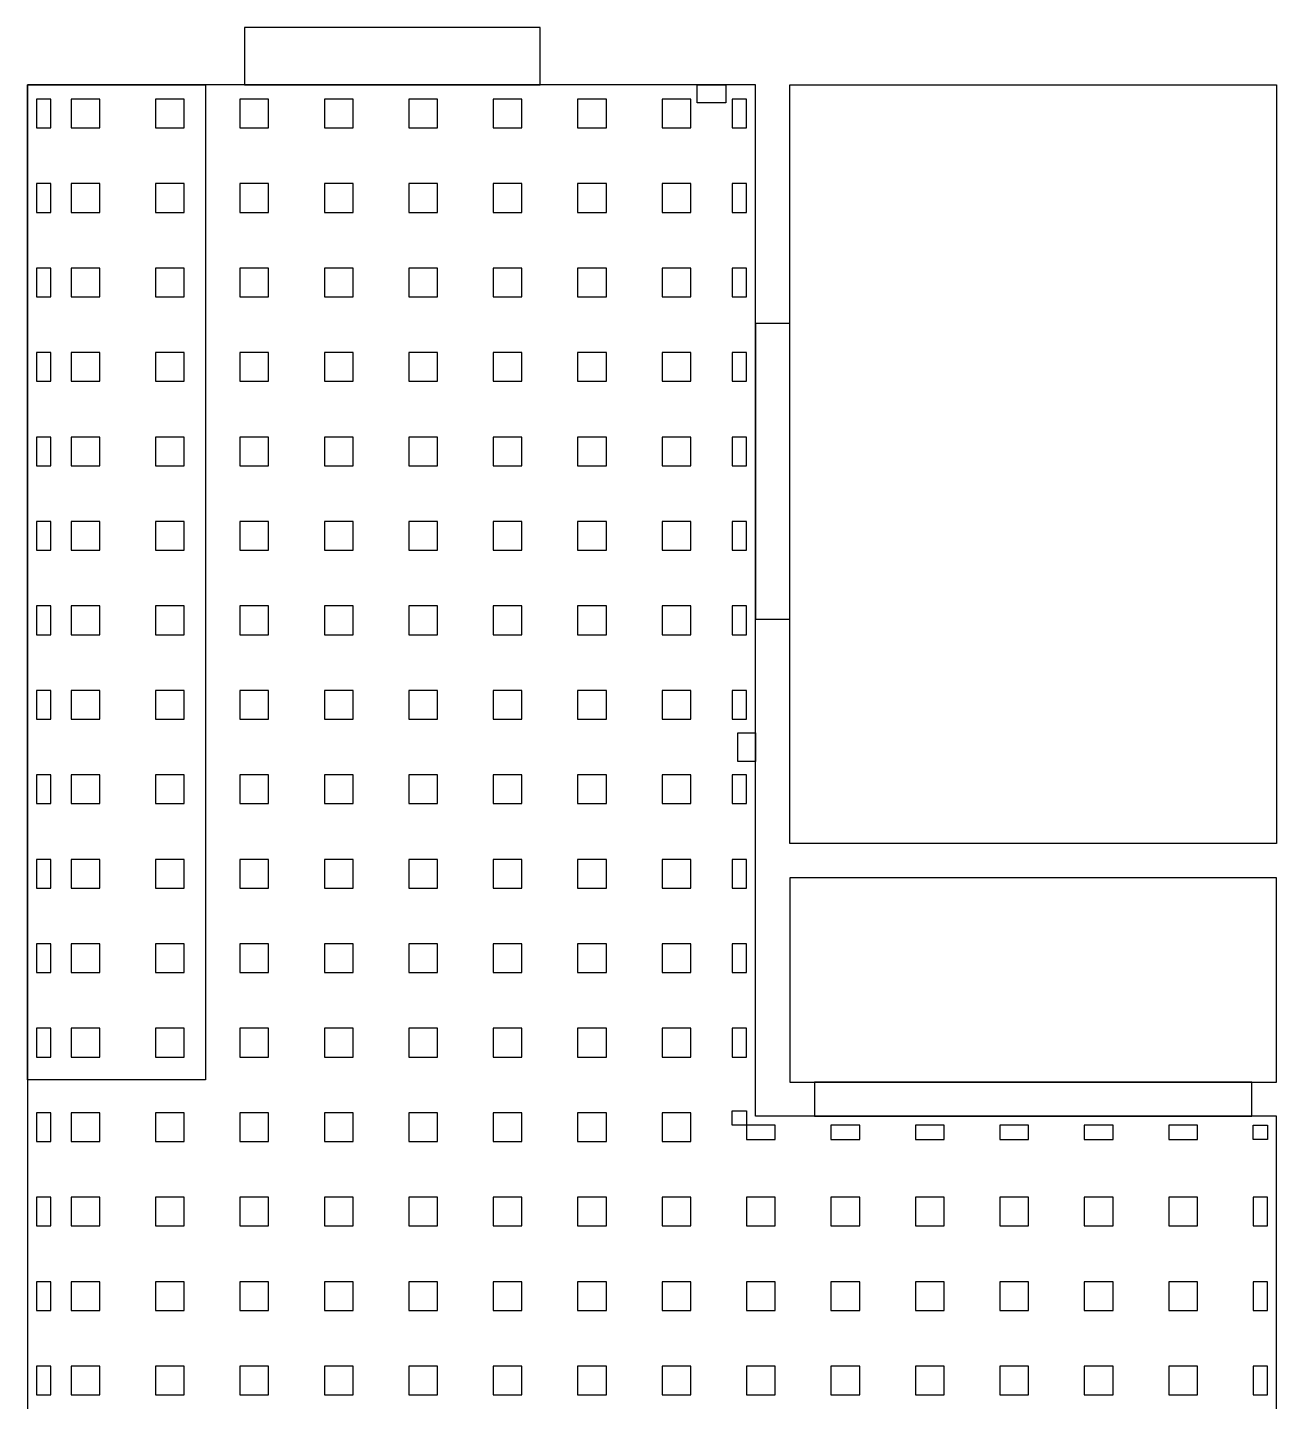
# Model space of a CAD drawing. Extents: x 9726 to 10907, y -508 to -121.
# Drawn here: x 9726 to 9899.8, y -311.7 to -120.5 of the extents above; entities that cross this region are included whole.
import ezdxf

# ---------------------------------------------------------------- set-up
doc = ezdxf.new("R2010")
doc.units = 0
doc.header["$LTSCALE"] = 25
for name, color, linetype in [('BATHROOMS', 191, 'CONTINUOUS'), ('CLOSETS', 7, 'CONTINUOUS'), ('DOORS', 116, 'CONTINUOUS'), ('GENERIC_ROOMS', 150, 'CONTINUOUS'), ('KITCHENS', 190, 'CONTINUOUS'), ('OUTLETS', 1, 'CONTINUOUS'), ('PUCKS', 7, 'CONTINUOUS')]:
    doc.layers.add(name, color=color, linetype=linetype)

msp = doc.modelspace()

# ---------------------------------------------------------------- linework, layer by layer
at = {"layer": 'BATHROOMS'}
for p, q in [((9832.05, -128.52), (9899.79, -128.52)), ((9832.05, -234.05), (9832.05, -128.52)), ((9899.79, -128.52), (9899.79, -234.05)), ((9899.79, -234.05), (9832.05, -234.05))]:
    msp.add_line(p, q, dxfattribs=at)
at = {"layer": 'CLOSETS'}
for p, q in [((9832.05, -238.8), (9832.05, -267.22)), ((9899.79, -238.8), (9832.05, -238.8)), ((9899.79, -267.22), (9899.79, -238.8)), ((9832.05, -267.22), (9899.79, -267.22))]:
    msp.add_line(p, q, dxfattribs=at)
at = {"layer": 'DOORS'}
for p, q in [((9756.18, -120.52), (9756.18, -128.52)), ((9797.3, -120.52), (9756.18, -120.52)), ((9797.3, -128.52), (9797.3, -120.52)), ((9756.18, -128.52), (9797.3, -128.52)), ((9827.3, -161.69), (9827.3, -202.82)), ((9832.05, -161.69), (9827.3, -161.69)), ((9832.05, -202.82), (9832.05, -161.69)), ((9827.3, -202.82), (9832.05, -202.82)), ((9835.47, -267.22), (9835.47, -271.97)), ((9896.36, -267.22), (9835.47, -267.22)), ((9896.36, -271.97), (9896.36, -267.22)), ((9835.47, -271.97), (9896.36, -271.97))]:
    msp.add_line(p, q, dxfattribs=at)
at = {"layer": 'GENERIC_ROOMS'}
for p, q in [((9827.3, -128.52), (9725.97, -128.52)), ((9725.97, -128.52), (9725.97, -497.99)), ((9827.3, -271.97), (9827.3, -128.52)), ((9899.79, -271.97), (9827.3, -271.97)), ((9899.79, -497.99), (9899.79, -271.97))]:
    msp.add_line(p, q, dxfattribs=at)
at = {"layer": 'KITCHENS'}
for p, q in [((9725.97, -266.9), (9725.97, -128.52)), ((9725.97, -128.52), (9750.72, -128.52)), ((9750.72, -128.52), (9750.72, -266.9)), ((9750.72, -266.9), (9725.97, -266.9))]:
    msp.add_line(p, q, dxfattribs=at)
at = {"layer": 'OUTLETS'}
for p, q in [((9819.17, -131.02), (9819.17, -128.52)), ((9819.17, -128.52), (9823.17, -128.52)), ((9823.17, -128.52), (9823.17, -131.02)), ((9823.17, -131.02), (9819.17, -131.02)), ((9824.8, -222.62), (9824.8, -218.62)), ((9824.8, -218.62), (9827.3, -218.62)), ((9827.3, -218.62), (9827.3, -222.62)), ((9827.3, -222.62), (9824.8, -222.62))]:
    msp.add_line(p, q, dxfattribs=at)
at = {"layer": 'PUCKS'}
for p, q in [((9729.22, -130.49), (9727.22, -130.49)), ((9727.22, -130.49), (9727.22, -134.49)), ((9729.22, -134.49), (9729.22, -130.49)), ((9736.03, -130.49), (9732.03, -130.49)), ((9732.03, -130.49), (9732.03, -134.49)), ((9736.03, -134.49), (9736.03, -130.49)), ((9747.78, -130.49), (9743.78, -130.49)), ((9743.78, -130.49), (9743.78, -134.49)), ((9747.78, -134.49), (9747.78, -130.49)), ((9759.53, -130.49), (9755.53, -130.49)), ((9755.53, -130.49), (9755.53, -134.49)), ((9759.53, -134.49), (9759.53, -130.49)), ((9771.28, -130.49), (9767.28, -130.49)), ((9767.28, -130.49), (9767.28, -134.49)), ((9771.28, -134.49), (9771.28, -130.49)), ((9783.03, -130.49), (9779.03, -130.49)), ((9779.03, -130.49), (9779.03, -134.49)), ((9783.03, -134.49), (9783.03, -130.49)), ((9794.78, -130.49), (9790.78, -130.49)), ((9790.78, -130.49), (9790.78, -134.49)), ((9794.78, -134.49), (9794.78, -130.49)), ((9806.53, -130.49), (9802.53, -130.49)), ((9802.53, -130.49), (9802.53, -134.49)), ((9806.53, -134.49), (9806.53, -130.49)), ((9818.28, -130.49), (9814.28, -130.49)), ((9814.28, -130.49), (9814.28, -134.49)), ((9818.28, -134.49), (9818.28, -130.49)), ((9826.05, -130.49), (9824.05, -130.49)), ((9824.05, -130.49), (9824.05, -134.49)), ((9826.05, -134.49), (9826.05, -130.49)), ((9727.22, -134.49), (9729.22, -134.49)), ((9732.03, -134.49), (9736.03, -134.49)), ((9743.78, -134.49), (9747.78, -134.49)), ((9755.53, -134.49), (9759.53, -134.49)), ((9767.28, -134.49), (9771.28, -134.49)), ((9779.03, -134.49), (9783.03, -134.49)), ((9790.78, -134.49), (9794.78, -134.49)), ((9802.53, -134.49), (9806.53, -134.49)), ((9814.28, -134.49), (9818.28, -134.49)), ((9824.05, -134.49), (9826.05, -134.49)), ((9729.22, -142.24), (9727.22, -142.24)), ((9727.22, -142.24), (9727.22, -146.24)), ((9729.22, -146.24), (9729.22, -142.24)), ((9736.03, -142.24), (9732.03, -142.24)), ((9732.03, -142.24), (9732.03, -146.24)), ((9736.03, -146.24), (9736.03, -142.24)), ((9747.78, -142.24), (9743.78, -142.24)), ((9743.78, -142.24), (9743.78, -146.24)), ((9747.78, -146.24), (9747.78, -142.24)), ((9759.53, -142.24), (9755.53, -142.24)), ((9755.53, -142.24), (9755.53, -146.24)), ((9759.53, -146.24), (9759.53, -142.24)), ((9771.28, -142.24), (9767.28, -142.24)), ((9767.28, -142.24), (9767.28, -146.24)), ((9771.28, -146.24), (9771.28, -142.24)), ((9783.03, -142.24), (9779.03, -142.24)), ((9779.03, -142.24), (9779.03, -146.24)), ((9783.03, -146.24), (9783.03, -142.24)), ((9794.78, -142.24), (9790.78, -142.24)), ((9790.78, -142.24), (9790.78, -146.24)), ((9794.78, -146.24), (9794.78, -142.24)), ((9806.53, -142.24), (9802.53, -142.24)), ((9802.53, -142.24), (9802.53, -146.24)), ((9806.53, -146.24), (9806.53, -142.24)), ((9818.28, -142.24), (9814.28, -142.24)), ((9814.28, -142.24), (9814.28, -146.24)), ((9818.28, -146.24), (9818.28, -142.24)), ((9826.05, -142.24), (9824.05, -142.24)), ((9824.05, -142.24), (9824.05, -146.24)), ((9826.05, -146.24), (9826.05, -142.24)), ((9727.22, -146.24), (9729.22, -146.24)), ((9732.03, -146.24), (9736.03, -146.24)), ((9743.78, -146.24), (9747.78, -146.24)), ((9755.53, -146.24), (9759.53, -146.24)), ((9767.28, -146.24), (9771.28, -146.24)), ((9779.03, -146.24), (9783.03, -146.24)), ((9790.78, -146.24), (9794.78, -146.24)), ((9802.53, -146.24), (9806.53, -146.24)), ((9814.28, -146.24), (9818.28, -146.24)), ((9824.05, -146.24), (9826.05, -146.24)), ((9729.22, -153.99), (9727.22, -153.99)), ((9727.22, -153.99), (9727.22, -157.99)), ((9729.22, -157.99), (9729.22, -153.99)), ((9736.03, -153.99), (9732.03, -153.99)), ((9732.03, -153.99), (9732.03, -157.99)), ((9736.03, -157.99), (9736.03, -153.99)), ((9747.78, -153.99), (9743.78, -153.99)), ((9743.78, -153.99), (9743.78, -157.99)), ((9747.78, -157.99), (9747.78, -153.99)), ((9759.53, -153.99), (9755.53, -153.99)), ((9755.53, -153.99), (9755.53, -157.99)), ((9759.53, -157.99), (9759.53, -153.99)), ((9771.28, -153.99), (9767.28, -153.99)), ((9767.28, -153.99), (9767.28, -157.99)), ((9771.28, -157.99), (9771.28, -153.99)), ((9783.03, -153.99), (9779.03, -153.99)), ((9779.03, -153.99), (9779.03, -157.99)), ((9783.03, -157.99), (9783.03, -153.99)), ((9794.78, -153.99), (9790.78, -153.99)), ((9790.78, -153.99), (9790.78, -157.99)), ((9794.78, -157.99), (9794.78, -153.99)), ((9806.53, -153.99), (9802.53, -153.99)), ((9802.53, -153.99), (9802.53, -157.99)), ((9806.53, -157.99), (9806.53, -153.99)), ((9818.28, -153.99), (9814.28, -153.99)), ((9814.28, -153.99), (9814.28, -157.99)), ((9818.28, -157.99), (9818.28, -153.99)), ((9826.05, -153.99), (9824.05, -153.99)), ((9824.05, -153.99), (9824.05, -157.99)), ((9826.05, -157.99), (9826.05, -153.99)), ((9727.22, -157.99), (9729.22, -157.99)), ((9732.03, -157.99), (9736.03, -157.99)), ((9743.78, -157.99), (9747.78, -157.99)), ((9755.53, -157.99), (9759.53, -157.99)), ((9767.28, -157.99), (9771.28, -157.99)), ((9779.03, -157.99), (9783.03, -157.99)), ((9790.78, -157.99), (9794.78, -157.99)), ((9802.53, -157.99), (9806.53, -157.99)), ((9814.28, -157.99), (9818.28, -157.99)), ((9824.05, -157.99), (9826.05, -157.99)), ((9729.22, -165.74), (9727.22, -165.74)), ((9727.22, -165.74), (9727.22, -169.74)), ((9729.22, -169.74), (9729.22, -165.74)), ((9736.03, -165.74), (9732.03, -165.74)), ((9732.03, -165.74), (9732.03, -169.74)), ((9736.03, -169.74), (9736.03, -165.74)), ((9747.78, -165.74), (9743.78, -165.74)), ((9743.78, -165.74), (9743.78, -169.74)), ((9747.78, -169.74), (9747.78, -165.74)), ((9759.53, -165.74), (9755.53, -165.74)), ((9755.53, -165.74), (9755.53, -169.74)), ((9759.53, -169.74), (9759.53, -165.74)), ((9771.28, -165.74), (9767.28, -165.74)), ((9767.28, -165.74), (9767.28, -169.74)), ((9771.28, -169.74), (9771.28, -165.74)), ((9783.03, -165.74), (9779.03, -165.74)), ((9779.03, -165.74), (9779.03, -169.74)), ((9783.03, -169.74), (9783.03, -165.74)), ((9794.78, -165.74), (9790.78, -165.74)), ((9790.78, -165.74), (9790.78, -169.74)), ((9794.78, -169.74), (9794.78, -165.74)), ((9806.53, -165.74), (9802.53, -165.74)), ((9802.53, -165.74), (9802.53, -169.74)), ((9806.53, -169.74), (9806.53, -165.74)), ((9818.28, -165.74), (9814.28, -165.74)), ((9814.28, -165.74), (9814.28, -169.74)), ((9818.28, -169.74), (9818.28, -165.74)), ((9826.05, -165.74), (9824.05, -165.74)), ((9824.05, -165.74), (9824.05, -169.74)), ((9826.05, -169.74), (9826.05, -165.74)), ((9727.22, -169.74), (9729.22, -169.74)), ((9732.03, -169.74), (9736.03, -169.74)), ((9743.78, -169.74), (9747.78, -169.74)), ((9755.53, -169.74), (9759.53, -169.74)), ((9767.28, -169.74), (9771.28, -169.74)), ((9779.03, -169.74), (9783.03, -169.74)), ((9790.78, -169.74), (9794.78, -169.74)), ((9802.53, -169.74), (9806.53, -169.74)), ((9814.28, -169.74), (9818.28, -169.74)), ((9824.05, -169.74), (9826.05, -169.74)), ((9729.22, -177.49), (9727.22, -177.49)), ((9727.22, -177.49), (9727.22, -181.49)), ((9729.22, -181.49), (9729.22, -177.49)), ((9736.03, -177.49), (9732.03, -177.49)), ((9732.03, -177.49), (9732.03, -181.49)), ((9736.03, -181.49), (9736.03, -177.49)), ((9747.78, -177.49), (9743.78, -177.49)), ((9743.78, -177.49), (9743.78, -181.49)), ((9747.78, -181.49), (9747.78, -177.49)), ((9759.53, -177.49), (9755.53, -177.49)), ((9755.53, -177.49), (9755.53, -181.49)), ((9759.53, -181.49), (9759.53, -177.49)), ((9771.28, -177.49), (9767.28, -177.49)), ((9767.28, -177.49), (9767.28, -181.49)), ((9771.28, -181.49), (9771.28, -177.49)), ((9783.03, -177.49), (9779.03, -177.49)), ((9779.03, -177.49), (9779.03, -181.49)), ((9783.03, -181.49), (9783.03, -177.49)), ((9794.78, -177.49), (9790.78, -177.49)), ((9790.78, -177.49), (9790.78, -181.49)), ((9794.78, -181.49), (9794.78, -177.49)), ((9806.53, -177.49), (9802.53, -177.49)), ((9802.53, -177.49), (9802.53, -181.49)), ((9806.53, -181.49), (9806.53, -177.49)), ((9818.28, -177.49), (9814.28, -177.49)), ((9814.28, -177.49), (9814.28, -181.49)), ((9818.28, -181.49), (9818.28, -177.49)), ((9826.05, -177.49), (9824.05, -177.49)), ((9824.05, -177.49), (9824.05, -181.49)), ((9826.05, -181.49), (9826.05, -177.49)), ((9727.22, -181.49), (9729.22, -181.49)), ((9732.03, -181.49), (9736.03, -181.49)), ((9743.78, -181.49), (9747.78, -181.49)), ((9755.53, -181.49), (9759.53, -181.49)), ((9767.28, -181.49), (9771.28, -181.49)), ((9779.03, -181.49), (9783.03, -181.49)), ((9790.78, -181.49), (9794.78, -181.49)), ((9802.53, -181.49), (9806.53, -181.49)), ((9814.28, -181.49), (9818.28, -181.49)), ((9824.05, -181.49), (9826.05, -181.49)), ((9729.22, -189.24), (9727.22, -189.24)), ((9727.22, -189.24), (9727.22, -193.24)), ((9729.22, -193.24), (9729.22, -189.24)), ((9736.03, -189.24), (9732.03, -189.24)), ((9732.03, -189.24), (9732.03, -193.24)), ((9736.03, -193.24), (9736.03, -189.24)), ((9747.78, -189.24), (9743.78, -189.24)), ((9743.78, -189.24), (9743.78, -193.24)), ((9747.78, -193.24), (9747.78, -189.24)), ((9759.53, -189.24), (9755.53, -189.24)), ((9755.53, -189.24), (9755.53, -193.24)), ((9759.53, -193.24), (9759.53, -189.24)), ((9771.28, -189.24), (9767.28, -189.24)), ((9767.28, -189.24), (9767.28, -193.24)), ((9771.28, -193.24), (9771.28, -189.24)), ((9783.03, -189.24), (9779.03, -189.24)), ((9779.03, -189.24), (9779.03, -193.24)), ((9783.03, -193.24), (9783.03, -189.24)), ((9794.78, -189.24), (9790.78, -189.24)), ((9790.78, -189.24), (9790.78, -193.24)), ((9794.78, -193.24), (9794.78, -189.24)), ((9806.53, -189.24), (9802.53, -189.24)), ((9802.53, -189.24), (9802.53, -193.24)), ((9806.53, -193.24), (9806.53, -189.24)), ((9818.28, -189.24), (9814.28, -189.24)), ((9814.28, -189.24), (9814.28, -193.24)), ((9818.28, -193.24), (9818.28, -189.24)), ((9826.05, -189.24), (9824.05, -189.24)), ((9824.05, -189.24), (9824.05, -193.24)), ((9826.05, -193.24), (9826.05, -189.24)), ((9727.22, -193.24), (9729.22, -193.24)), ((9732.03, -193.24), (9736.03, -193.24)), ((9743.78, -193.24), (9747.78, -193.24)), ((9755.53, -193.24), (9759.53, -193.24)), ((9767.28, -193.24), (9771.28, -193.24)), ((9779.03, -193.24), (9783.03, -193.24)), ((9790.78, -193.24), (9794.78, -193.24)), ((9802.53, -193.24), (9806.53, -193.24)), ((9814.28, -193.24), (9818.28, -193.24)), ((9824.05, -193.24), (9826.05, -193.24)), ((9729.22, -200.99), (9727.22, -200.99)), ((9727.22, -200.99), (9727.22, -204.99)), ((9729.22, -204.99), (9729.22, -200.99)), ((9736.03, -200.99), (9732.03, -200.99)), ((9732.03, -200.99), (9732.03, -204.99)), ((9736.03, -204.99), (9736.03, -200.99)), ((9747.78, -200.99), (9743.78, -200.99)), ((9743.78, -200.99), (9743.78, -204.99)), ((9747.78, -204.99), (9747.78, -200.99)), ((9759.53, -200.99), (9755.53, -200.99)), ((9755.53, -200.99), (9755.53, -204.99)), ((9759.53, -204.99), (9759.53, -200.99)), ((9771.28, -200.99), (9767.28, -200.99)), ((9767.28, -200.99), (9767.28, -204.99)), ((9771.28, -204.99), (9771.28, -200.99)), ((9783.03, -200.99), (9779.03, -200.99)), ((9779.03, -200.99), (9779.03, -204.99)), ((9783.03, -204.99), (9783.03, -200.99)), ((9794.78, -200.99), (9790.78, -200.99)), ((9790.78, -200.99), (9790.78, -204.99)), ((9794.78, -204.99), (9794.78, -200.99)), ((9806.53, -200.99), (9802.53, -200.99)), ((9802.53, -200.99), (9802.53, -204.99)), ((9806.53, -204.99), (9806.53, -200.99)), ((9818.28, -200.99), (9814.28, -200.99)), ((9814.28, -200.99), (9814.28, -204.99)), ((9818.28, -204.99), (9818.28, -200.99)), ((9826.05, -200.99), (9824.05, -200.99)), ((9824.05, -200.99), (9824.05, -204.99)), ((9826.05, -204.99), (9826.05, -200.99)), ((9727.22, -204.99), (9729.22, -204.99)), ((9732.03, -204.99), (9736.03, -204.99)), ((9743.78, -204.99), (9747.78, -204.99)), ((9755.53, -204.99), (9759.53, -204.99)), ((9767.28, -204.99), (9771.28, -204.99)), ((9779.03, -204.99), (9783.03, -204.99)), ((9790.78, -204.99), (9794.78, -204.99)), ((9802.53, -204.99), (9806.53, -204.99)), ((9814.28, -204.99), (9818.28, -204.99)), ((9824.05, -204.99), (9826.05, -204.99)), ((9729.22, -212.74), (9727.22, -212.74)), ((9727.22, -212.74), (9727.22, -216.74)), ((9729.22, -216.74), (9729.22, -212.74)), ((9736.03, -212.74), (9732.03, -212.74)), ((9732.03, -212.74), (9732.03, -216.74)), ((9736.03, -216.74), (9736.03, -212.74)), ((9747.78, -212.74), (9743.78, -212.74)), ((9743.78, -212.74), (9743.78, -216.74)), ((9747.78, -216.74), (9747.78, -212.74)), ((9759.53, -212.74), (9755.53, -212.74)), ((9755.53, -212.74), (9755.53, -216.74)), ((9759.53, -216.74), (9759.53, -212.74)), ((9771.28, -212.74), (9767.28, -212.74)), ((9767.28, -212.74), (9767.28, -216.74)), ((9771.28, -216.74), (9771.28, -212.74)), ((9783.03, -212.74), (9779.03, -212.74)), ((9779.03, -212.74), (9779.03, -216.74)), ((9783.03, -216.74), (9783.03, -212.74)), ((9794.78, -212.74), (9790.78, -212.74)), ((9790.78, -212.74), (9790.78, -216.74)), ((9794.78, -216.74), (9794.78, -212.74)), ((9806.53, -212.74), (9802.53, -212.74)), ((9802.53, -212.74), (9802.53, -216.74)), ((9806.53, -216.74), (9806.53, -212.74)), ((9818.28, -212.74), (9814.28, -212.74)), ((9814.28, -212.74), (9814.28, -216.74)), ((9818.28, -216.74), (9818.28, -212.74)), ((9826.05, -212.74), (9824.05, -212.74)), ((9824.05, -212.74), (9824.05, -216.74)), ((9826.05, -216.74), (9826.05, -212.74)), ((9727.22, -216.74), (9729.22, -216.74)), ((9732.03, -216.74), (9736.03, -216.74)), ((9743.78, -216.74), (9747.78, -216.74)), ((9755.53, -216.74), (9759.53, -216.74)), ((9767.28, -216.74), (9771.28, -216.74)), ((9779.03, -216.74), (9783.03, -216.74)), ((9790.78, -216.74), (9794.78, -216.74)), ((9802.53, -216.74), (9806.53, -216.74)), ((9814.28, -216.74), (9818.28, -216.74)), ((9824.05, -216.74), (9826.05, -216.74)), ((9729.22, -224.49), (9727.22, -224.49)), ((9727.22, -224.49), (9727.22, -228.49)), ((9729.22, -228.49), (9729.22, -224.49)), ((9736.03, -224.49), (9732.03, -224.49)), ((9732.03, -224.49), (9732.03, -228.49)), ((9736.03, -228.49), (9736.03, -224.49)), ((9747.78, -224.49), (9743.78, -224.49)), ((9743.78, -224.49), (9743.78, -228.49)), ((9747.78, -228.49), (9747.78, -224.49)), ((9759.53, -224.49), (9755.53, -224.49)), ((9755.53, -224.49), (9755.53, -228.49)), ((9759.53, -228.49), (9759.53, -224.49)), ((9771.28, -224.49), (9767.28, -224.49)), ((9767.28, -224.49), (9767.28, -228.49)), ((9771.28, -228.49), (9771.28, -224.49)), ((9783.03, -224.49), (9779.03, -224.49)), ((9779.03, -224.49), (9779.03, -228.49)), ((9783.03, -228.49), (9783.03, -224.49)), ((9794.78, -224.49), (9790.78, -224.49)), ((9790.78, -224.49), (9790.78, -228.49)), ((9794.78, -228.49), (9794.78, -224.49)), ((9806.53, -224.49), (9802.53, -224.49)), ((9802.53, -224.49), (9802.53, -228.49)), ((9806.53, -228.49), (9806.53, -224.49)), ((9818.28, -224.49), (9814.28, -224.49)), ((9814.28, -224.49), (9814.28, -228.49)), ((9818.28, -228.49), (9818.28, -224.49)), ((9826.05, -224.49), (9824.05, -224.49)), ((9824.05, -224.49), (9824.05, -228.49)), ((9826.05, -228.49), (9826.05, -224.49)), ((9727.22, -228.49), (9729.22, -228.49)), ((9732.03, -228.49), (9736.03, -228.49)), ((9743.78, -228.49), (9747.78, -228.49)), ((9755.53, -228.49), (9759.53, -228.49)), ((9767.28, -228.49), (9771.28, -228.49)), ((9779.03, -228.49), (9783.03, -228.49)), ((9790.78, -228.49), (9794.78, -228.49)), ((9802.53, -228.49), (9806.53, -228.49)), ((9814.28, -228.49), (9818.28, -228.49)), ((9824.05, -228.49), (9826.05, -228.49)), ((9729.22, -236.24), (9727.22, -236.24)), ((9727.22, -236.24), (9727.22, -240.24)), ((9729.22, -240.24), (9729.22, -236.24)), ((9736.03, -236.24), (9732.03, -236.24)), ((9732.03, -236.24), (9732.03, -240.24)), ((9736.03, -240.24), (9736.03, -236.24)), ((9747.78, -236.24), (9743.78, -236.24)), ((9743.78, -236.24), (9743.78, -240.24)), ((9747.78, -240.24), (9747.78, -236.24)), ((9759.53, -236.24), (9755.53, -236.24)), ((9755.53, -236.24), (9755.53, -240.24)), ((9759.53, -240.24), (9759.53, -236.24)), ((9771.28, -236.24), (9767.28, -236.24)), ((9767.28, -236.24), (9767.28, -240.24)), ((9771.28, -240.24), (9771.28, -236.24)), ((9783.03, -236.24), (9779.03, -236.24)), ((9779.03, -236.24), (9779.03, -240.24)), ((9783.03, -240.24), (9783.03, -236.24)), ((9794.78, -236.24), (9790.78, -236.24)), ((9790.78, -236.24), (9790.78, -240.24)), ((9794.78, -240.24), (9794.78, -236.24)), ((9806.53, -236.24), (9802.53, -236.24)), ((9802.53, -236.24), (9802.53, -240.24)), ((9806.53, -240.24), (9806.53, -236.24)), ((9818.28, -236.24), (9814.28, -236.24)), ((9814.28, -236.24), (9814.28, -240.24)), ((9818.28, -240.24), (9818.28, -236.24)), ((9826.05, -236.24), (9824.05, -236.24)), ((9824.05, -236.24), (9824.05, -240.24)), ((9826.05, -240.24), (9826.05, -236.24)), ((9727.22, -240.24), (9729.22, -240.24)), ((9732.03, -240.24), (9736.03, -240.24)), ((9743.78, -240.24), (9747.78, -240.24)), ((9755.53, -240.24), (9759.53, -240.24)), ((9767.28, -240.24), (9771.28, -240.24)), ((9779.03, -240.24), (9783.03, -240.24)), ((9790.78, -240.24), (9794.78, -240.24)), ((9802.53, -240.24), (9806.53, -240.24)), ((9814.28, -240.24), (9818.28, -240.24)), ((9824.05, -240.24), (9826.05, -240.24)), ((9729.22, -247.99), (9727.22, -247.99)), ((9727.22, -247.99), (9727.22, -251.99)), ((9729.22, -251.99), (9729.22, -247.99)), ((9736.03, -247.99), (9732.03, -247.99)), ((9732.03, -247.99), (9732.03, -251.99)), ((9736.03, -251.99), (9736.03, -247.99)), ((9747.78, -247.99), (9743.78, -247.99)), ((9743.78, -247.99), (9743.78, -251.99)), ((9747.78, -251.99), (9747.78, -247.99)), ((9759.53, -247.99), (9755.53, -247.99)), ((9755.53, -247.99), (9755.53, -251.99)), ((9759.53, -251.99), (9759.53, -247.99)), ((9771.28, -247.99), (9767.28, -247.99)), ((9767.28, -247.99), (9767.28, -251.99)), ((9771.28, -251.99), (9771.28, -247.99)), ((9783.03, -247.99), (9779.03, -247.99)), ((9779.03, -247.99), (9779.03, -251.99)), ((9783.03, -251.99), (9783.03, -247.99)), ((9794.78, -247.99), (9790.78, -247.99)), ((9790.78, -247.99), (9790.78, -251.99)), ((9794.78, -251.99), (9794.78, -247.99)), ((9806.53, -247.99), (9802.53, -247.99)), ((9802.53, -247.99), (9802.53, -251.99)), ((9806.53, -251.99), (9806.53, -247.99)), ((9818.28, -247.99), (9814.28, -247.99)), ((9814.28, -247.99), (9814.28, -251.99)), ((9818.28, -251.99), (9818.28, -247.99)), ((9826.05, -247.99), (9824.05, -247.99)), ((9824.05, -247.99), (9824.05, -251.99)), ((9826.05, -251.99), (9826.05, -247.99)), ((9727.22, -251.99), (9729.22, -251.99)), ((9732.03, -251.99), (9736.03, -251.99)), ((9743.78, -251.99), (9747.78, -251.99)), ((9755.53, -251.99), (9759.53, -251.99)), ((9767.28, -251.99), (9771.28, -251.99)), ((9779.03, -251.99), (9783.03, -251.99)), ((9790.78, -251.99), (9794.78, -251.99)), ((9802.53, -251.99), (9806.53, -251.99)), ((9814.28, -251.99), (9818.28, -251.99)), ((9824.05, -251.99), (9826.05, -251.99)), ((9729.22, -259.74), (9727.22, -259.74)), ((9727.22, -259.74), (9727.22, -263.74)), ((9729.22, -263.74), (9729.22, -259.74)), ((9736.03, -259.74), (9732.03, -259.74)), ((9732.03, -259.74), (9732.03, -263.74)), ((9736.03, -263.74), (9736.03, -259.74)), ((9747.78, -259.74), (9743.78, -259.74)), ((9743.78, -259.74), (9743.78, -263.74)), ((9747.78, -263.74), (9747.78, -259.74)), ((9759.53, -259.74), (9755.53, -259.74)), ((9755.53, -259.74), (9755.53, -263.74)), ((9759.53, -263.74), (9759.53, -259.74)), ((9771.28, -259.74), (9767.28, -259.74)), ((9767.28, -259.74), (9767.28, -263.74)), ((9771.28, -263.74), (9771.28, -259.74)), ((9783.03, -259.74), (9779.03, -259.74)), ((9779.03, -259.74), (9779.03, -263.74)), ((9783.03, -263.74), (9783.03, -259.74)), ((9794.78, -259.74), (9790.78, -259.74)), ((9790.78, -259.74), (9790.78, -263.74)), ((9794.78, -263.74), (9794.78, -259.74)), ((9806.53, -259.74), (9802.53, -259.74)), ((9802.53, -259.74), (9802.53, -263.74)), ((9806.53, -263.74), (9806.53, -259.74)), ((9818.28, -259.74), (9814.28, -259.74)), ((9814.28, -259.74), (9814.28, -263.74)), ((9818.28, -263.74), (9818.28, -259.74)), ((9826.05, -259.74), (9824.05, -259.74)), ((9824.05, -259.74), (9824.05, -263.74)), ((9826.05, -263.74), (9826.05, -259.74)), ((9727.22, -263.74), (9729.22, -263.74)), ((9732.03, -263.74), (9736.03, -263.74)), ((9743.78, -263.74), (9747.78, -263.74)), ((9755.53, -263.74), (9759.53, -263.74)), ((9767.28, -263.74), (9771.28, -263.74)), ((9779.03, -263.74), (9783.03, -263.74)), ((9790.78, -263.74), (9794.78, -263.74)), ((9802.53, -263.74), (9806.53, -263.74)), ((9814.28, -263.74), (9818.28, -263.74)), ((9824.05, -263.74), (9826.05, -263.74)), ((9824.05, -273.22), (9824.05, -271.22)), ((9824.05, -271.22), (9826.05, -271.22)), ((9826.05, -271.22), (9826.05, -273.22)), ((9729.22, -271.49), (9727.22, -271.49)), ((9727.22, -271.49), (9727.22, -275.49)), ((9729.22, -275.49), (9729.22, -271.49)), ((9736.03, -271.49), (9732.03, -271.49)), ((9732.03, -271.49), (9732.03, -275.49)), ((9736.03, -275.49), (9736.03, -271.49)), ((9747.78, -271.49), (9743.78, -271.49)), ((9743.78, -271.49), (9743.78, -275.49)), ((9747.78, -275.49), (9747.78, -271.49)), ((9759.53, -271.49), (9755.53, -271.49)), ((9755.53, -271.49), (9755.53, -275.49)), ((9759.53, -275.49), (9759.53, -271.49)), ((9771.28, -271.49), (9767.28, -271.49)), ((9767.28, -271.49), (9767.28, -275.49)), ((9771.28, -275.49), (9771.28, -271.49)), ((9783.03, -271.49), (9779.03, -271.49)), ((9779.03, -271.49), (9779.03, -275.49)), ((9783.03, -275.49), (9783.03, -271.49)), ((9794.78, -271.49), (9790.78, -271.49)), ((9790.78, -271.49), (9790.78, -275.49)), ((9794.78, -275.49), (9794.78, -271.49)), ((9806.53, -271.49), (9802.53, -271.49)), ((9802.53, -271.49), (9802.53, -275.49)), ((9806.53, -275.49), (9806.53, -271.49)), ((9818.28, -271.49), (9814.28, -271.49)), ((9814.28, -271.49), (9814.28, -275.49)), ((9818.28, -275.49), (9818.28, -271.49)), ((9826.05, -273.22), (9824.05, -273.22)), ((9830.03, -273.22), (9826.03, -273.22)), ((9826.03, -273.22), (9826.03, -275.22)), ((9830.03, -275.22), (9830.03, -273.22)), ((9841.78, -273.22), (9837.78, -273.22)), ((9837.78, -273.22), (9837.78, -275.22)), ((9841.78, -275.22), (9841.78, -273.22)), ((9853.53, -273.22), (9849.53, -273.22)), ((9849.53, -273.22), (9849.53, -275.22)), ((9853.53, -275.22), (9853.53, -273.22)), ((9865.28, -273.22), (9861.28, -273.22)), ((9861.28, -273.22), (9861.28, -275.22)), ((9865.28, -275.22), (9865.28, -273.22)), ((9877.03, -273.22), (9873.03, -273.22)), ((9873.03, -273.22), (9873.03, -275.22)), ((9877.03, -275.22), (9877.03, -273.22)), ((9888.78, -273.22), (9884.78, -273.22)), ((9884.78, -273.22), (9884.78, -275.22)), ((9888.78, -275.22), (9888.78, -273.22)), ((9896.54, -275.22), (9896.54, -273.22)), ((9896.54, -273.22), (9898.54, -273.22)), ((9898.54, -273.22), (9898.54, -275.22)), ((9826.03, -275.22), (9830.03, -275.22)), ((9837.78, -275.22), (9841.78, -275.22)), ((9849.53, -275.22), (9853.53, -275.22)), ((9861.28, -275.22), (9865.28, -275.22)), ((9873.03, -275.22), (9877.03, -275.22)), ((9884.78, -275.22), (9888.78, -275.22)), ((9898.54, -275.22), (9896.54, -275.22)), ((9727.22, -275.49), (9729.22, -275.49)), ((9732.03, -275.49), (9736.03, -275.49)), ((9743.78, -275.49), (9747.78, -275.49)), ((9755.53, -275.49), (9759.53, -275.49)), ((9767.28, -275.49), (9771.28, -275.49)), ((9779.03, -275.49), (9783.03, -275.49)), ((9790.78, -275.49), (9794.78, -275.49)), ((9802.53, -275.49), (9806.53, -275.49)), ((9814.28, -275.49), (9818.28, -275.49)), ((9729.22, -283.24), (9727.22, -283.24)), ((9727.22, -283.24), (9727.22, -287.24)), ((9729.22, -287.24), (9729.22, -283.24)), ((9736.03, -283.24), (9732.03, -283.24)), ((9732.03, -283.24), (9732.03, -287.24)), ((9736.03, -287.24), (9736.03, -283.24)), ((9747.78, -283.24), (9743.78, -283.24)), ((9743.78, -283.24), (9743.78, -287.24)), ((9747.78, -287.24), (9747.78, -283.24)), ((9759.53, -283.24), (9755.53, -283.24)), ((9755.53, -283.24), (9755.53, -287.24)), ((9759.53, -287.24), (9759.53, -283.24)), ((9771.28, -283.24), (9767.28, -283.24)), ((9767.28, -283.24), (9767.28, -287.24)), ((9771.28, -287.24), (9771.28, -283.24)), ((9783.03, -283.24), (9779.03, -283.24)), ((9779.03, -283.24), (9779.03, -287.24)), ((9783.03, -287.24), (9783.03, -283.24)), ((9794.78, -283.24), (9790.78, -283.24)), ((9790.78, -283.24), (9790.78, -287.24)), ((9794.78, -287.24), (9794.78, -283.24)), ((9806.53, -283.24), (9802.53, -283.24)), ((9802.53, -283.24), (9802.53, -287.24)), ((9806.53, -287.24), (9806.53, -283.24)), ((9818.28, -283.24), (9814.28, -283.24)), ((9814.28, -283.24), (9814.28, -287.24)), ((9818.28, -287.24), (9818.28, -283.24)), ((9830.03, -283.24), (9826.03, -283.24)), ((9826.03, -283.24), (9826.03, -287.24)), ((9830.03, -287.24), (9830.03, -283.24)), ((9841.78, -283.24), (9837.78, -283.24)), ((9837.78, -283.24), (9837.78, -287.24)), ((9841.78, -287.24), (9841.78, -283.24)), ((9853.53, -283.24), (9849.53, -283.24)), ((9849.53, -283.24), (9849.53, -287.24)), ((9853.53, -287.24), (9853.53, -283.24)), ((9865.28, -283.24), (9861.28, -283.24)), ((9861.28, -283.24), (9861.28, -287.24)), ((9865.28, -287.24), (9865.28, -283.24)), ((9877.03, -283.24), (9873.03, -283.24)), ((9873.03, -283.24), (9873.03, -287.24)), ((9877.03, -287.24), (9877.03, -283.24)), ((9888.78, -283.24), (9884.78, -283.24)), ((9884.78, -283.24), (9884.78, -287.24)), ((9888.78, -287.24), (9888.78, -283.24)), ((9898.53, -283.24), (9896.53, -283.24)), ((9896.53, -283.24), (9896.53, -287.24)), ((9898.53, -287.24), (9898.53, -283.24)), ((9727.22, -287.24), (9729.22, -287.24)), ((9732.03, -287.24), (9736.03, -287.24)), ((9743.78, -287.24), (9747.78, -287.24)), ((9755.53, -287.24), (9759.53, -287.24)), ((9767.28, -287.24), (9771.28, -287.24)), ((9779.03, -287.24), (9783.03, -287.24)), ((9790.78, -287.24), (9794.78, -287.24)), ((9802.53, -287.24), (9806.53, -287.24)), ((9814.28, -287.24), (9818.28, -287.24)), ((9826.03, -287.24), (9830.03, -287.24)), ((9837.78, -287.24), (9841.78, -287.24)), ((9849.53, -287.24), (9853.53, -287.24)), ((9861.28, -287.24), (9865.28, -287.24)), ((9873.03, -287.24), (9877.03, -287.24)), ((9884.78, -287.24), (9888.78, -287.24)), ((9896.53, -287.24), (9898.53, -287.24)), ((9729.22, -294.99), (9727.22, -294.99)), ((9727.22, -294.99), (9727.22, -298.99)), ((9729.22, -298.99), (9729.22, -294.99)), ((9736.03, -294.99), (9732.03, -294.99)), ((9732.03, -294.99), (9732.03, -298.99)), ((9736.03, -298.99), (9736.03, -294.99)), ((9747.78, -294.99), (9743.78, -294.99)), ((9743.78, -294.99), (9743.78, -298.99)), ((9747.78, -298.99), (9747.78, -294.99)), ((9759.53, -294.99), (9755.53, -294.99)), ((9755.53, -294.99), (9755.53, -298.99)), ((9759.53, -298.99), (9759.53, -294.99)), ((9771.28, -294.99), (9767.28, -294.99)), ((9767.28, -294.99), (9767.28, -298.99)), ((9771.28, -298.99), (9771.28, -294.99)), ((9783.03, -294.99), (9779.03, -294.99)), ((9779.03, -294.99), (9779.03, -298.99)), ((9783.03, -298.99), (9783.03, -294.99)), ((9794.78, -294.99), (9790.78, -294.99)), ((9790.78, -294.99), (9790.78, -298.99)), ((9794.78, -298.99), (9794.78, -294.99)), ((9806.53, -294.99), (9802.53, -294.99)), ((9802.53, -294.99), (9802.53, -298.99)), ((9806.53, -298.99), (9806.53, -294.99)), ((9818.28, -294.99), (9814.28, -294.99)), ((9814.28, -294.99), (9814.28, -298.99)), ((9818.28, -298.99), (9818.28, -294.99)), ((9830.03, -294.99), (9826.03, -294.99)), ((9826.03, -294.99), (9826.03, -298.99)), ((9830.03, -298.99), (9830.03, -294.99)), ((9841.78, -294.99), (9837.78, -294.99)), ((9837.78, -294.99), (9837.78, -298.99)), ((9841.78, -298.99), (9841.78, -294.99)), ((9853.53, -294.99), (9849.53, -294.99)), ((9849.53, -294.99), (9849.53, -298.99)), ((9853.53, -298.99), (9853.53, -294.99)), ((9865.28, -294.99), (9861.28, -294.99)), ((9861.28, -294.99), (9861.28, -298.99)), ((9865.28, -298.99), (9865.28, -294.99)), ((9877.03, -294.99), (9873.03, -294.99)), ((9873.03, -294.99), (9873.03, -298.99)), ((9877.03, -298.99), (9877.03, -294.99)), ((9888.78, -294.99), (9884.78, -294.99)), ((9884.78, -294.99), (9884.78, -298.99)), ((9888.78, -298.99), (9888.78, -294.99)), ((9898.53, -294.99), (9896.53, -294.99)), ((9896.53, -294.99), (9896.53, -298.99)), ((9898.53, -298.99), (9898.53, -294.99)), ((9727.22, -298.99), (9729.22, -298.99)), ((9732.03, -298.99), (9736.03, -298.99)), ((9743.78, -298.99), (9747.78, -298.99)), ((9755.53, -298.99), (9759.53, -298.99)), ((9767.28, -298.99), (9771.28, -298.99)), ((9779.03, -298.99), (9783.03, -298.99)), ((9790.78, -298.99), (9794.78, -298.99)), ((9802.53, -298.99), (9806.53, -298.99)), ((9814.28, -298.99), (9818.28, -298.99)), ((9826.03, -298.99), (9830.03, -298.99)), ((9837.78, -298.99), (9841.78, -298.99)), ((9849.53, -298.99), (9853.53, -298.99)), ((9861.28, -298.99), (9865.28, -298.99)), ((9873.03, -298.99), (9877.03, -298.99)), ((9884.78, -298.99), (9888.78, -298.99)), ((9896.53, -298.99), (9898.53, -298.99)), ((9729.22, -306.74), (9727.22, -306.74)), ((9727.22, -306.74), (9727.22, -310.74)), ((9729.22, -310.74), (9729.22, -306.74)), ((9736.03, -306.74), (9732.03, -306.74)), ((9732.03, -306.74), (9732.03, -310.74)), ((9736.03, -310.74), (9736.03, -306.74)), ((9747.78, -306.74), (9743.78, -306.74)), ((9743.78, -306.74), (9743.78, -310.74)), ((9747.78, -310.74), (9747.78, -306.74)), ((9759.53, -306.74), (9755.53, -306.74)), ((9755.53, -306.74), (9755.53, -310.74)), ((9759.53, -310.74), (9759.53, -306.74)), ((9771.28, -306.74), (9767.28, -306.74)), ((9767.28, -306.74), (9767.28, -310.74)), ((9771.28, -310.74), (9771.28, -306.74)), ((9783.03, -306.74), (9779.03, -306.74)), ((9779.03, -306.74), (9779.03, -310.74)), ((9783.03, -310.74), (9783.03, -306.74)), ((9794.78, -306.74), (9790.78, -306.74)), ((9790.78, -306.74), (9790.78, -310.74)), ((9794.78, -310.74), (9794.78, -306.74)), ((9806.53, -306.74), (9802.53, -306.74)), ((9802.53, -306.74), (9802.53, -310.74)), ((9806.53, -310.74), (9806.53, -306.74)), ((9818.28, -306.74), (9814.28, -306.74)), ((9814.28, -306.74), (9814.28, -310.74)), ((9818.28, -310.74), (9818.28, -306.74)), ((9830.03, -306.74), (9826.03, -306.74)), ((9826.03, -306.74), (9826.03, -310.74)), ((9830.03, -310.74), (9830.03, -306.74)), ((9841.78, -306.74), (9837.78, -306.74)), ((9837.78, -306.74), (9837.78, -310.74)), ((9841.78, -310.74), (9841.78, -306.74)), ((9853.53, -306.74), (9849.53, -306.74)), ((9849.53, -306.74), (9849.53, -310.74)), ((9853.53, -310.74), (9853.53, -306.74)), ((9865.28, -306.74), (9861.28, -306.74)), ((9861.28, -306.74), (9861.28, -310.74)), ((9865.28, -310.74), (9865.28, -306.74)), ((9877.03, -306.74), (9873.03, -306.74)), ((9873.03, -306.74), (9873.03, -310.74)), ((9877.03, -310.74), (9877.03, -306.74)), ((9888.78, -306.74), (9884.78, -306.74)), ((9884.78, -306.74), (9884.78, -310.74)), ((9888.78, -310.74), (9888.78, -306.74)), ((9898.53, -306.74), (9896.53, -306.74)), ((9896.53, -306.74), (9896.53, -310.74)), ((9898.53, -310.74), (9898.53, -306.74)), ((9727.22, -310.74), (9729.22, -310.74)), ((9732.03, -310.74), (9736.03, -310.74)), ((9743.78, -310.74), (9747.78, -310.74)), ((9755.53, -310.74), (9759.53, -310.74)), ((9767.28, -310.74), (9771.28, -310.74)), ((9779.03, -310.74), (9783.03, -310.74)), ((9790.78, -310.74), (9794.78, -310.74)), ((9802.53, -310.74), (9806.53, -310.74)), ((9814.28, -310.74), (9818.28, -310.74)), ((9826.03, -310.74), (9830.03, -310.74)), ((9837.78, -310.74), (9841.78, -310.74)), ((9849.53, -310.74), (9853.53, -310.74)), ((9861.28, -310.74), (9865.28, -310.74)), ((9873.03, -310.74), (9877.03, -310.74)), ((9884.78, -310.74), (9888.78, -310.74)), ((9896.53, -310.74), (9898.53, -310.74))]:
    msp.add_line(p, q, dxfattribs=at)

doc.saveas('drawing.dxf')
